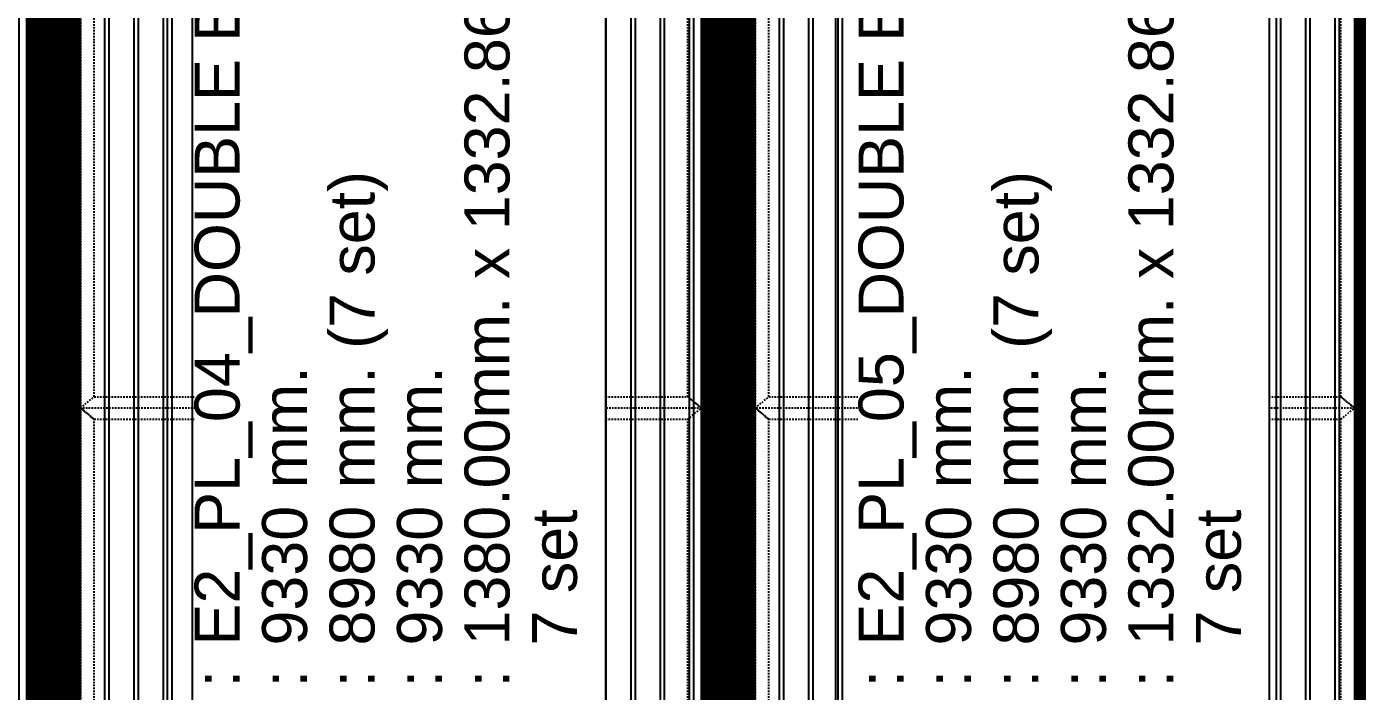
# Model space of a CAD drawing. Header units: millimetres. Extents: x 652937 to 1670132, y 1473552 to 2851037.
# Drawn here: x 758781 to 761740, y 1522311 to 1523790 of the extents above; entities that cross this region are included whole.
import ezdxf
from ezdxf.xclip import XClip

# ---------------------------------------------------------------- set-up
doc = ezdxf.new("R2010")
doc.units = ezdxf.units.MM
doc.header["$XCLIPFRAME"] = 0
for name, pattern in [('TA_GL_005.00000', [13.75, 5, -1.25, 1.25, -1.25, 5]), ('TA_HL_001.00000', [6.5, 3.55, -2.95]), ('XKITLINE00', [0]), ('XKITLINE02', [4, 2, -2])]:
    doc.linetypes.add(name, pattern=pattern)
doc.layers.add('000 - 0_HIDE_OBJ_FRAMING_DEF_SUB', color=1, linetype='Continuous', plot=False)
doc.layers.add('000 - ESTIMATE_ASPG_WIPEOUT_', color=250, linetype='Continuous', plot=False)
for name, color, linetype in [('000 - 0_SYM_DWG_GRIDLINE_MAIN_COLOR_251', 251, 'Continuous'), ('010 - ASPG_EXTR_MAIN_COLOR_2', 2, 'Continuous'), ('010 - ASPG_EXTR_WIPEOUT_', 250, 'Continuous'), ('010 - ASPG_FRAMING_MAIN_COLOR_1', 3, 'Continuous'), ('010 - ASPG_FRAMING_SUB_COLOR_2', 1, 'Continuous'), ('010 - ASPG_FRAMING_SUB_COLOR_3', 251, 'Continuous')]:
    doc.layers.add(name, color=color, linetype=linetype)
for name, color, linetype, true_color, plot in [('000 - ESTIMATE_ASPG_MAIN_COLOR_6', 6, 'Continuous', 0xff00ff, False), ('000 - ESTIMATE_ASPG_TEXT_COLOR_1', 1, 'Continuous', 0xff0000, False), ('000_AREA_ASPG_AREA_HATCH_', 7, 'Continuous', 0xff8700, False), ('000_AREA_ASPG_AREA_MAIN_COLOR_1', 7, 'Continuous', 0xff8700, False)]:
    doc.layers.add(name, color=color, linetype=linetype, true_color=true_color, plot=plot)
for name, color, linetype, lineweight in [('A-230-M_FLOOR', 2, 'Continuous', 25), ('A-GENM', 37, 'Continuous', 9), ('Bolt', 7, 'Continuous', 0), ('Part', 2, 'Continuous', 0)]:
    doc.layers.add(name, color=color, linetype=linetype, lineweight=lineweight)
doc.styles.add('_Arial', font='arial.ttf')
doc.styles.add('TA', font='', dxfattribs={"height": 4.5})
doc.styles.get('TA').set_extended_font_data('Cordia New')

# ---------------------------------------------------------------- blocks, each defined once
blk = doc.blocks.new('GM_Louver Grill Vertical Z1 - Z Profile-20321545-ENT 3 ELE-2 Sheet')
at = {"layer": '000 - 0_HIDE_OBJ_FRAMING_DEF_SUB'}
blk.add_line((-201431, 105550), (-201431, 114870), dxfattribs=at)
blk = doc.blocks.new('E2')
at = {"layer": '000 - 0_HIDE_OBJ_FRAMING_DEF_SUB'}
for p, q in [((1648487.5, 114870), (1648487.5, 105550)), ((1648587.5, 114870), (1648587.5, 105550)), ((1649987.5, 105550), (1649987.5, 114870)), ((1650087.5, 105550), (1650087.5, 114870))]:
    blk.add_line(p, q, dxfattribs=at)
for points in [[(1647037.5, 114870), (1648537.5, 114870), (1648537.5, 105550), (1647037.5, 105550)], [(1650037.5, 114870), (1648537.5, 114870), (1648537.5, 105550), (1650037.5, 105550)], [(1650037.5, 114870), (1651537.5, 114870), (1651537.5, 105550), (1650037.5, 105550)]]:
    blk.add_lwpolyline(points, close=True, dxfattribs=at)
at = {"layer": 'A-GENM'}
for p in [(1850093.5, 0), (1850168.5, 0), (1850243.5, 0), (1850318.5, 0), (1850393.5, 0), (1850468.5, 0), (1850543.5, 0), (1850618.5, 0), (1850693.5, 0), (1850768.5, 0), (1850843.5, 0), (1850918.5, 0), (1850993.5, 0), (1851068.5, 0), (1851143.5, 0), (1851218.5, 0), (1851293.5, 0), (1851368.5, 0), (1851593.5, 0), (1851668.5, 0), (1851743.5, 0), (1851818.5, 0), (1851893.5, 0), (1851968.5, 0), (1852043.5, 0), (1852118.5, 0), (1852193.5, 0), (1852268.5, 0), (1852343.5, 0), (1852418.5, 0), (1852493.5, 0), (1852568.5, 0), (1852643.5, 0), (1852718.5, 0), (1852793.5, 0)]:
    blk.add_blockref('GM_Louver Grill Vertical Z1 - Z Profile-20321545-ENT 3 ELE-2 Sheet', p, dxfattribs=at)
blk = doc.blocks.new('*A3459102')
at = {"layer": 'Part', "linetype": 'XKITLINE00', "lineweight": 0}
for p, q in [((616.947211, 135.830227), (616.947209, 135.830227)), ((616.947209, 135.830227), (619.147209, 135.830227)), ((616.947209, 135.730227), (616.947209, 135.830227)), ((619.147211, 135.830227), (619.147209, 135.830227)), ((619.147209, 135.730227), (619.147209, 135.830227)), ((616.947211, 135.730227), (616.947209, 135.730227)), ((616.947209, 135.730227), (619.147209, 135.730227)), ((619.147211, 135.730227), (619.147209, 135.730227))]:
    blk.add_line(p, q, dxfattribs=at)
at = {"layer": 'Part', "linetype": 'XKITLINE02', "lineweight": 0}
for p, q in [((616.947211, 135.830227), (616.947211, 135.730227)), ((619.147209, 135.830227), (619.147211, 135.830227)), ((619.147211, 135.830227), (619.147211, 135.730227)), ((619.147209, 135.730227), (619.147211, 135.730227))]:
    blk.add_line(p, q, dxfattribs=at)
blk = doc.blocks.new('*A3460103')
at = {"layer": 'Part', "linetype": 'XKITLINE02', "lineweight": 0}
for p, q in [((618.12721, 136.430227), (618.077209, 136.430227)), ((618.077209, 136.430227), (618.077209, 135.930227)), ((618.127209, 135.930227), (618.127209, 136.430227)), ((618.077209, 135.830227), (618.67721, 135.830227)), ((618.67721, 135.830227), (618.67721, 135.880227))]:
    blk.add_line(p, q, dxfattribs=at)
at = {"layer": 'Part', "linetype": 'XKITLINE00', "lineweight": 0}
for p, q in [((618.077209, 135.930227), (618.077209, 135.830227)), ((618.127209, 135.930227), (618.127209, 135.880227)), ((618.677209, 135.880227), (618.127209, 135.880227)), ((618.677209, 135.830227), (618.677209, 135.880227))]:
    blk.add_line(p, q, dxfattribs=at)
blk = doc.blocks.new('*A3462105')
at = {"layer": 'Bolt', "linetype": 'XKITLINE02', "lineweight": 0}
for p, q in [((618.20641, 136.130227), (617.77721, 136.130227)), ((618.07721, 136.200227), (618.01721, 136.200227)), ((618.12721, 136.300227), (618.07721, 136.300227)), ((618.07721, 136.060227), (618.01721, 136.060227)), ((618.12721, 135.960227), (618.07721, 135.960227))]:
    blk.add_line(p, q, dxfattribs=at)
blk = doc.blocks.new('*A3463106')
at = {"layer": 'Bolt'}
for points in [[(617.217, 135.83), (617.217, 135.73), (617.077, 135.73), (617.077, 135.83)], [(619.017, 135.83), (619.017, 135.73), (618.877, 135.73), (618.877, 135.83)]]:
    blk.add_hatch(color=256, dxfattribs=at).paths.add_polyline_path(points, flags=17)
at = {"layer": 'Bolt', "linetype": 'XKITLINE00', "lineweight": 0}
for p, q in [((617.077, 135.83), (617.077, 135.73)), ((617.147, 135.83), (617.147, 135.73)), ((617.217, 135.83), (617.217, 135.73)), ((618.877, 135.83), (618.877, 135.73)), ((618.947, 135.83), (618.947, 135.73)), ((619.017, 135.83), (619.017, 135.73))]:
    blk.add_line(p, q, dxfattribs=at)
blk = doc.blocks.new('*A3461104')
at = {"layer": 'Part', "linetype": 'XKITLINE00', "lineweight": 0}
for p, q in [((616.747209, 135.530227), (616.947209, 135.730227)), ((616.947209, 135.730227), (616.947211, 135.730227)), ((619.177211, 135.730227), (616.947209, 135.730227)), ((619.347209, 135.530227), (619.177209, 135.730227))]:
    blk.add_line(p, q, dxfattribs=at)
at = {"layer": 'Part', "linetype": 'XKITLINE02', "lineweight": 0}
for p, q in [((616.747209, 135.530227), (619.347211, 135.530227)), ((616.747211, 135.530227), (616.947211, 135.730227)), ((619.347211, 135.530227), (619.177211, 135.730227))]:
    blk.add_line(p, q, dxfattribs=at)
blk = doc.blocks.new('*A28643937')
at = {"layer": 'Part', "linetype": 'XKITLINE00', "lineweight": 0}
for p, q in [((171.517341, 52.222868), (152.367383, 52.222868)), ((173.392382, 52.072868), (173.392382, 51.897868)), ((173.392382, 51.897868), (152.367383, 51.897868)), ((173.392382, 51.897868), (173.392404, 51.897868))]:
    blk.add_line(p, q, dxfattribs=at)
at = {"layer": 'Part', "linetype": 'XKITLINE02', "lineweight": 0}
for p, q in [((173.392404, 52.222868), (171.517341, 52.222868)), ((173.392383, 52.222868), (173.392382, 52.222868)), ((173.392382, 52.222868), (173.392382, 52.072868)), ((173.392383, 51.927868), (173.392383, 52.222868)), ((173.392404, 52.222868), (173.392403, 52.222868)), ((173.392403, 52.222868), (173.392403, 51.927868)), ((173.392404, 51.897868), (173.392404, 52.222868)), ((173.392403, 51.927868), (152.367385, 51.927868)), ((173.392403, 51.927868), (173.392383, 51.927868)), ((173.392404, 51.897868), (173.392382, 51.897868))]:
    blk.add_line(p, q, dxfattribs=at)
blk = doc.blocks.new('*A28763949')
at = {"layer": 'Part', "linetype": 'XKITLINE02', "lineweight": 0}
for p, q in [((172.267427, 51.897868), (171.767426, 51.897868)), ((171.767426, 51.897868), (171.767426, 51.867868)), ((172.267426, 51.897868), (172.267427, 51.897868)), ((172.267426, 51.897868), (172.267426, 51.867868))]:
    blk.add_line(p, q, dxfattribs=at)
at = {"layer": 'Part', "linetype": 'XKITLINE00', "lineweight": 0}
for p, q in [((171.767426, 51.867868), (171.767427, 51.867868)), ((171.767427, 51.867868), (171.767427, 51.897868)), ((171.767427, 51.867868), (172.267427, 51.867868)), ((172.267426, 51.867868), (172.267427, 51.867868)), ((172.267427, 51.867868), (172.267427, 51.897868))]:
    blk.add_line(p, q, dxfattribs=at)
blk = doc.blocks.new('*A28773950')
at = {"layer": 'Part', "linetype": 'XKITLINE00', "lineweight": 0}
for p, q in [((172.002427, 51.867868), (172.002426, 51.867868)), ((172.002426, 51.367868), (172.002427, 51.867868)), ((172.002427, 51.867868), (172.032427, 51.867868)), ((172.032426, 51.367868), (172.032427, 51.867868)), ((172.002427, 51.717868), (172.032427, 51.717868)), ((172.002426, 51.367868), (172.032426, 51.367868))]:
    blk.add_line(p, q, dxfattribs=at)
at = {"layer": 'Part', "linetype": 'XKITLINE02', "lineweight": 0}
for p, q in [((172.002426, 51.867868), (172.002426, 51.367868)), ((172.002427, 51.867868), (172.002426, 51.867868)), ((172.032426, 51.367868), (172.032426, 51.867868))]:
    blk.add_line(p, q, dxfattribs=at)
blk = doc.blocks.new('*A28783951')
at = {"layer": 'Bolt'}
for points in [[(171.832, 51.898), (171.832, 51.928), (171.902, 51.928), (171.902, 51.898)], [(172.132, 51.898), (172.132, 51.928), (172.202, 51.928), (172.202, 51.898)], [(171.832, 51.868), (171.832, 51.898), (171.902, 51.898), (171.902, 51.868)], [(172.132, 51.868), (172.132, 51.898), (172.202, 51.898), (172.202, 51.868)]]:
    blk.add_hatch(color=256, dxfattribs=at).paths.add_polyline_path(points, flags=17)
at = {"layer": 'Bolt', "linetype": 'XKITLINE00', "lineweight": 0}
for p, q in [((171.832, 51.898), (171.832, 51.928)), ((171.867, 51.828), (171.867, 52.043)), ((171.902, 51.898), (171.902, 51.928)), ((172.132, 51.898), (172.132, 51.928)), ((172.167, 51.828), (172.167, 52.043)), ((172.202, 51.898), (172.202, 51.928)), ((171.832, 51.868), (171.832, 51.898)), ((171.902, 51.868), (171.902, 51.898)), ((172.132, 51.868), (172.132, 51.898)), ((172.202, 51.868), (172.202, 51.898))]:
    blk.add_line(p, q, dxfattribs=at)
blk = doc.blocks.new('PP18_ENT3_SE_ELE2-1')
at = {"layer": 'A-230-M_FLOOR', "color": 4, "lineweight": 9}
for points in [[(-15705, 114420), (-15705, 103500)], [(-15305, 103500), (-15305, 114420)]]:
    blk.add_lwpolyline(points, dxfattribs=at)
at = {"layer": 'Part', "linetype": 'XKITLINE02', "lineweight": 0}
for p, q in [((-16008, 113780), (-16008, 110735)), ((-16008, 113780), (-16008, 110735)), ((-16002, 113780), (-16002, 110735)), ((-16002, 113780), (-16002, 110735)), ((-16055, 110745), (-16055, 110745)), ((-16055, 110745), (-16055, 110745))]:
    blk.add_line(p, q, dxfattribs=at)
at = {"layer": 'Part', "color": 1, "lineweight": 0, "ltscale": 20}
for p, q in [((-13155, 111720), (-15305, 111720)), ((-13155, 111120), (-15305, 111120))]:
    blk.add_line(p, q, dxfattribs=at)
at = {"layer": 'Part', "linetype": 'XKITLINE00', "lineweight": 0}
for p, q in [((-15705, 110695), (-19710, 110695)), ((-13155, 110695), (-15305, 110695))]:
    blk.add_line(p, q, dxfattribs=at)
blk.add_lwpolyline([(-16055, 110735), (-16055, 113780), (-15955, 113780), (-15955, 110735)], close=True, dxfattribs=at)
blk.add_blockref('E2', (-1664704.6, 0))
at = {"lineweight": 0}
for name, p, xscale, yscale, zscale in [('*A28643937', (-50408.5, 101105.4), 200, 200, 200), ('*A28783951', (-50408.5, 101105.4), 200, 200, 200), ('*A28763949', (-50408.5, 101105.4), 200, 200, 200), ('*A28773950', (-50408.5, 101105.4), 200, 200, 200), ('*A3460103', (45799.7, 97142), -100, 100, 100), ('*A3462105', (45799.7, 97142), -100, 100, 100), ('*A3461104', (45801.2, 97142), -100, 100, 100), ('*A3459102', (45799.7, 97142), -100, 100, 100), ('*A3463106', (45799.7, 97142), -100, 100, 100)]:
    blk.add_blockref(name, p, dxfattribs=dict(at, xscale=xscale, yscale=yscale, zscale=zscale))
blk = doc.blocks.new('*A25043577')
at = {"layer": 'Part', "linetype": 'XKITLINE02', "lineweight": 0}
for p, q in [((175.517339, 47.972868), (173.517337, 47.972868)), ((173.517337, 47.972868), (173.517337, 31.472868)), ((173.517339, 47.972868), (173.517339, 44.972868)), ((175.517337, 31.472868), (175.517337, 47.972868)), ((175.517339, 47.972868), (175.517339, 44.972868)), ((175.517339, 38.122868), (175.517339, 36.122868)), ((175.517337, 31.472868), (173.517337, 31.472868))]:
    blk.add_line(p, q, dxfattribs=at)
at = {"layer": 'Part', "linetype": 'XKITLINE00', "lineweight": 0}
for p, q in [((173.517339, 44.972868), (173.517339, 31.472868)), ((175.517339, 44.972868), (175.517339, 38.122868)), ((175.517339, 36.122868), (175.517339, 31.472868)), ((175.512361, 31.472868), (175.517339, 31.472868)), ((175.517339, 31.472868), (175.517337, 31.472868))]:
    blk.add_line(p, q, dxfattribs=at)
blk = doc.blocks.new('*A28003873')
at = {"layer": 'Part', "linetype": 'XKITLINE00', "lineweight": 0}
blk.add_line((186.267361, 47.972868), (152.242361, 47.972868), dxfattribs=at)
blk = doc.blocks.new('*A28243897')
at = {"layer": 'Part', "linetype": 'XKITLINE02', "lineweight": 0}
for p, q in [((175.64231, 52.222868), (175.64231, 52.072868)), ((178.417341, 52.222868), (175.64231, 52.222868)), ((175.642312, 52.222868), (175.642312, 51.927868)), ((175.642333, 52.222868), (175.642333, 51.927868)), ((175.642335, 52.222868), (175.642335, 51.897868)), ((185.692993, 52.222868), (185.692969, 52.222868)), ((185.69297, 51.927868), (185.69297, 52.222868)), ((185.692993, 52.222868), (185.692992, 52.222868)), ((185.692992, 52.222868), (185.692992, 51.927868)), ((185.692993, 51.897868), (185.692993, 52.222868)), ((185.692992, 51.927868), (175.642312, 51.927868)), ((185.692992, 51.927868), (185.69297, 51.927868)), ((185.692993, 51.897868), (185.692969, 51.897868))]:
    blk.add_line(p, q, dxfattribs=at)
at = {"layer": 'Part', "linetype": 'XKITLINE00', "lineweight": 0}
for p, q in [((185.692969, 52.222868), (178.417341, 52.222868)), ((185.69297, 52.222868), (185.692969, 52.222868)), ((185.692969, 52.222868), (185.692969, 51.897868)), ((175.64231, 52.072868), (175.64231, 51.897868)), ((185.692969, 51.897868), (175.64231, 51.897868)), ((185.692969, 51.897868), (185.692993, 51.897868))]:
    blk.add_line(p, q, dxfattribs=at)
blk = doc.blocks.new('*A28573930')
at = {"layer": 'Part', "linetype": 'XKITLINE02', "lineweight": 0}
for p, q in [((175.517361, 64.472868), (173.517359, 64.472868)), ((173.517359, 64.472868), (173.517359, 47.972868)), ((173.517361, 64.472868), (173.517361, 63.572868)), ((175.517359, 47.972868), (175.517359, 64.472868)), ((175.517361, 64.472868), (175.517361, 63.572868)), ((173.517361, 52.372868), (173.517361, 52.072868)), ((175.517361, 52.372868), (175.517361, 52.072868)), ((175.517361, 47.972868), (173.517359, 47.972868))]:
    blk.add_line(p, q, dxfattribs=at)
at = {"layer": 'Part', "linetype": 'XKITLINE00', "lineweight": 0}
for p, q in [((173.517361, 63.572868), (173.517361, 52.372868)), ((175.517361, 63.572868), (175.517361, 52.372868)), ((173.517361, 52.072868), (173.517361, 47.972868)), ((175.517361, 52.072868), (175.517361, 47.972868))]:
    blk.add_line(p, q, dxfattribs=at)
blk = doc.blocks.new('*A28583931')
at = {"layer": 'Part', "linetype": 'XKITLINE00', "lineweight": 0}
for p, q in [((172.267426, 63.372868), (171.767426, 63.372868)), ((171.767426, 63.372868), (171.767426, 59.722868)), ((172.267426, 63.372868), (172.267426, 59.722868)), ((171.767426, 59.367868), (171.767426, 52.372868)), ((172.267426, 59.367868), (172.267426, 52.372868)), ((171.767426, 48.172868), (171.767426, 51.867868)), ((172.267426, 48.172868), (172.267426, 51.867868)), ((172.267426, 48.172868), (171.767426, 48.172868))]:
    blk.add_line(p, q, dxfattribs=at)
at = {"layer": 'Part', "linetype": 'XKITLINE02', "lineweight": 0}
for p, q in [((171.767426, 63.372868), (171.767426, 63.372868)), ((172.002426, 63.372868), (172.002426, 48.172868)), ((172.032426, 63.372868), (172.032426, 48.172868)), ((171.767426, 59.722868), (171.767426, 59.367868)), ((172.267426, 59.722868), (172.267426, 59.367868)), ((172.267426, 59.722868), (172.267426, 59.367868)), ((172.032426, 48.172868), (172.032426, 59.367868)), ((171.767426, 52.372868), (171.767426, 48.172868)), ((172.267426, 52.372868), (172.267426, 51.867868)), ((171.767426, 48.172868), (171.767426, 48.172868))]:
    blk.add_line(p, q, dxfattribs=at)
blk = doc.blocks.new('*A28593932')
at = {"layer": 'Part', "linetype": 'XKITLINE02', "lineweight": 0}
for p, q in [((176.767351, 63.372868), (176.76735, 63.372868)), ((177.002351, 63.372868), (177.00235, 48.172868)), ((177.032351, 63.372868), (177.032351, 48.172868)), ((177.03235, 48.172868), (177.03235, 63.122868)), ((176.767351, 59.722868), (176.767351, 59.367868)), ((177.267351, 59.722868), (177.267351, 59.367868)), ((176.767351, 59.397868), (176.767351, 51.867868)), ((177.26735, 59.427868), (177.267351, 51.867868)), ((176.767351, 52.372868), (176.76735, 48.172868)), ((177.267351, 52.372868), (177.267351, 51.867868)), ((176.767351, 48.172868), (176.76735, 48.172868))]:
    blk.add_line(p, q, dxfattribs=at)
at = {"layer": 'Part', "linetype": 'XKITLINE00', "lineweight": 0}
for p, q in [((177.267351, 63.372868), (176.767351, 63.372868)), ((176.767351, 63.372868), (176.767351, 59.722868)), ((177.267351, 63.372868), (177.267351, 59.722868)), ((176.767351, 59.367868), (176.767351, 52.372868)), ((177.267351, 59.367868), (177.267351, 52.372868)), ((176.767351, 48.172868), (176.767351, 51.867868)), ((177.267351, 51.867868), (177.267351, 48.172868)), ((177.267351, 48.172868), (176.767351, 48.172868))]:
    blk.add_line(p, q, dxfattribs=at)
blk = doc.blocks.new('*A28733946')
at = {"layer": 'Part', "linetype": 'XKITLINE00', "lineweight": 0}
for p, q in [((171.517341, 52.222868), (171.517341, 52.072868)), ((171.517341, 52.222868), (178.417341, 52.222868)), ((178.417341, 52.222868), (178.417341, 52.072868)), ((178.417341, 52.072868), (171.517341, 52.072868))]:
    blk.add_line(p, q, dxfattribs=at)
at = {"layer": 'Part', "linetype": 'XKITLINE02', "lineweight": 0}
for p, q in [((171.517341, 52.072868), (171.517341, 52.212868)), ((171.517341, 52.212868), (178.417341, 52.212868)), ((178.417341, 52.082868), (171.517341, 52.082868)), ((178.417341, 52.072868), (178.417341, 52.212868))]:
    blk.add_line(p, q, dxfattribs=at)
blk = doc.blocks.new('*A28743947')
at = {"layer": 'Part', "linetype": 'XKITLINE00', "lineweight": 0}
for p, q in [((171.517341, 52.372868), (171.517341, 52.222868)), ((171.517341, 52.372868), (178.417341, 52.372868)), ((178.417341, 52.372868), (178.417341, 52.222868)), ((178.417341, 52.222868), (171.517341, 52.222868))]:
    blk.add_line(p, q, dxfattribs=at)
at = {"layer": 'Part', "linetype": 'XKITLINE02', "lineweight": 0}
for p, q in [((171.517341, 52.222868), (171.517341, 52.362868)), ((171.517341, 52.362868), (178.417341, 52.362868)), ((178.417341, 52.232868), (171.517341, 52.232868)), ((178.417341, 52.222868), (178.417341, 52.362868))]:
    blk.add_line(p, q, dxfattribs=at)
blk = doc.blocks.new('*A28793952')
at = {"layer": 'Part', "linetype": 'XKITLINE02', "lineweight": 0}
for p, q in [((177.267352, 51.897868), (176.767351, 51.897868)), ((176.767351, 51.897868), (176.767351, 51.867868)), ((177.267351, 51.897868), (177.267352, 51.897868)), ((177.267351, 51.897868), (177.267351, 51.867868))]:
    blk.add_line(p, q, dxfattribs=at)
at = {"layer": 'Part', "linetype": 'XKITLINE00', "lineweight": 0}
for p, q in [((176.767351, 51.867868), (176.767352, 51.867868)), ((176.767352, 51.867868), (176.767352, 51.897868)), ((176.767352, 51.867868), (177.267352, 51.867868)), ((177.267351, 51.867868), (177.267352, 51.867868)), ((177.267352, 51.867868), (177.267352, 51.897868))]:
    blk.add_line(p, q, dxfattribs=at)
blk = doc.blocks.new('*A28803953')
at = {"layer": 'Part', "linetype": 'XKITLINE00', "lineweight": 0}
for p, q in [((177.002352, 51.867868), (177.002351, 51.867868)), ((177.002351, 51.367868), (177.002352, 51.867868)), ((177.002352, 51.867868), (177.032352, 51.867868)), ((177.032351, 51.367868), (177.032352, 51.867868)), ((177.002352, 51.717868), (177.032352, 51.717868)), ((177.002351, 51.367868), (177.032351, 51.367868))]:
    blk.add_line(p, q, dxfattribs=at)
at = {"layer": 'Part', "linetype": 'XKITLINE02', "lineweight": 0}
for p, q in [((177.002351, 51.867868), (177.002351, 51.367868)), ((177.002352, 51.867868), (177.002351, 51.867868)), ((177.032351, 51.367868), (177.032351, 51.867868))]:
    blk.add_line(p, q, dxfattribs=at)
blk = doc.blocks.new('*A28813954')
at = {"layer": 'Bolt'}
for points in [[(176.832, 51.898), (176.832, 51.928), (176.902, 51.928), (176.902, 51.898)], [(177.132, 51.898), (177.132, 51.928), (177.202, 51.928), (177.202, 51.898)], [(176.832, 51.868), (176.832, 51.898), (176.902, 51.898), (176.902, 51.868)], [(177.132, 51.868), (177.132, 51.898), (177.202, 51.898), (177.202, 51.868)]]:
    blk.add_hatch(color=256, dxfattribs=at).paths.add_polyline_path(points, flags=17)
at = {"layer": 'Bolt', "linetype": 'XKITLINE00', "lineweight": 0}
for p, q in [((176.832, 51.898), (176.832, 51.928)), ((176.867, 51.828), (176.867, 52.043)), ((176.902, 51.898), (176.902, 51.928)), ((177.132, 51.898), (177.132, 51.928)), ((177.167, 51.828), (177.167, 52.043)), ((177.202, 51.898), (177.202, 51.928)), ((176.832, 51.868), (176.832, 51.898)), ((176.902, 51.868), (176.902, 51.898)), ((177.132, 51.868), (177.132, 51.898)), ((177.202, 51.868), (177.202, 51.898))]:
    blk.add_line(p, q, dxfattribs=at)
blk = doc.blocks.new('*A29554028')
at = {"layer": 'Bolt'}
for points in [[(176.652, 48.123), (176.652, 48.073), (176.582, 48.073), (176.582, 48.123)], [(177.452, 48.123), (177.452, 48.073), (177.382, 48.073), (177.382, 48.123)]]:
    blk.add_hatch(color=256, dxfattribs=at).paths.add_polyline_path(points, flags=17)
at = {"layer": 'Bolt', "linetype": 'XKITLINE00', "lineweight": 0}
for p, q in [((176.582, 48.073), (176.582, 48.123)), ((176.617, 48.073), (176.617, 48.123)), ((176.652, 48.073), (176.652, 48.123)), ((177.382, 48.073), (177.382, 48.123)), ((177.417, 48.073), (177.417, 48.123)), ((177.452, 48.073), (177.452, 48.123))]:
    blk.add_line(p, q, dxfattribs=at)
blk = doc.blocks.new('*A29564029')
at = {"layer": 'Bolt', "linetype": 'XKITLINE02', "lineweight": 0}
for p, q in [((177.071951, 48.297868), (176.857351, 48.297868)), ((177.002351, 48.332868), (176.977351, 48.332868)), ((177.002351, 48.262868), (176.977351, 48.262868)), ((177.032351, 48.332868), (177.002351, 48.332868)), ((177.032351, 48.262868), (177.002351, 48.262868))]:
    blk.add_line(p, q, dxfattribs=at)
blk = doc.blocks.new('*A29574030')
at = {"layer": 'Part', "linetype": 'XKITLINE02', "lineweight": 0}
for p, q in [((176.36735, 47.972868), (176.46735, 48.072868)), ((177.667351, 47.972868), (176.36735, 47.972868)), ((176.467351, 48.072868), (176.46735, 48.072868)), ((177.56735, 48.072868), (177.66735, 47.972868)), ((177.66735, 47.972868), (177.667351, 47.972868))]:
    blk.add_line(p, q, dxfattribs=at)
at = {"layer": 'Part', "linetype": 'XKITLINE00', "lineweight": 0}
for p, q in [((176.467351, 48.072868), (176.367351, 47.972868)), ((177.567351, 48.072868), (176.467351, 48.072868)), ((177.567351, 48.072868), (177.667351, 47.972868))]:
    blk.add_line(p, q, dxfattribs=at)
blk = doc.blocks.new('*A29584031')
at = {"layer": 'Part', "linetype": 'XKITLINE02', "lineweight": 0}
for p, q in [((177.002351, 48.422868), (176.977351, 48.422868)), ((176.977351, 48.422868), (176.977351, 48.172868)), ((177.002351, 48.172868), (177.002351, 48.422868)), ((176.702351, 48.122868), (176.702351, 48.147868)), ((176.702351, 48.122868), (177.002351, 48.122868))]:
    blk.add_line(p, q, dxfattribs=at)
at = {"layer": 'Part', "linetype": 'XKITLINE00', "lineweight": 0}
for p, q in [((176.977351, 48.147868), (176.702351, 48.147868)), ((176.702351, 48.147868), (176.702351, 48.122868)), ((176.977351, 48.172868), (176.977351, 48.147868)), ((177.002351, 48.172868), (177.002351, 48.122868))]:
    blk.add_line(p, q, dxfattribs=at)
blk = doc.blocks.new('*A29594032')
at = {"layer": 'Part', "linetype": 'XKITLINE00', "lineweight": 0}
for p, q in [((177.567351, 48.122868), (176.46735, 48.122868)), ((176.467351, 48.072868), (176.467351, 48.122868)), ((177.567351, 48.122868), (177.567351, 48.072868)), ((177.567351, 48.072868), (176.46735, 48.072868))]:
    blk.add_line(p, q, dxfattribs=at)
at = {"layer": 'Part', "linetype": 'XKITLINE02', "lineweight": 0}
for p, q in [((176.46735, 48.122868), (176.46735, 48.072868)), ((177.56735, 48.072868), (177.56735, 48.122868))]:
    blk.add_line(p, q, dxfattribs=at)
blk = doc.blocks.new('*A29604033')
at = {"layer": 'Bolt'}
for points in [[(171.652, 48.123), (171.652, 48.073), (171.582, 48.073), (171.582, 48.123)], [(172.452, 48.123), (172.452, 48.073), (172.382, 48.073), (172.382, 48.123)]]:
    blk.add_hatch(color=256, dxfattribs=at).paths.add_polyline_path(points, flags=17)
at = {"layer": 'Bolt', "linetype": 'XKITLINE00', "lineweight": 0}
for p, q in [((171.582, 48.073), (171.582, 48.123)), ((171.617, 48.073), (171.617, 48.123)), ((171.652, 48.073), (171.652, 48.123)), ((172.382, 48.073), (172.382, 48.123)), ((172.417, 48.073), (172.417, 48.123)), ((172.452, 48.073), (172.452, 48.123))]:
    blk.add_line(p, q, dxfattribs=at)
blk = doc.blocks.new('*A29614034')
at = {"layer": 'Part', "linetype": 'XKITLINE02', "lineweight": 0}
for p, q in [((172.002426, 48.422868), (171.977426, 48.422868)), ((171.977426, 48.422868), (171.977426, 48.172868)), ((172.002426, 48.172868), (172.002426, 48.422868)), ((171.702426, 48.122868), (171.702426, 48.147868)), ((171.702426, 48.122868), (172.002426, 48.122868))]:
    blk.add_line(p, q, dxfattribs=at)
at = {"layer": 'Part', "linetype": 'XKITLINE00', "lineweight": 0}
for p, q in [((171.977426, 48.147868), (171.702426, 48.147868)), ((171.702426, 48.147868), (171.702426, 48.122868)), ((171.977426, 48.172868), (171.977426, 48.147868)), ((172.002426, 48.172868), (172.002426, 48.122868))]:
    blk.add_line(p, q, dxfattribs=at)
blk = doc.blocks.new('*A29624035')
at = {"layer": 'Part', "linetype": 'XKITLINE00', "lineweight": 0}
for p, q in [((172.567426, 48.122868), (171.467426, 48.122868)), ((171.467426, 48.072868), (171.467426, 48.122868)), ((172.567426, 48.122868), (172.567426, 48.072868)), ((172.567426, 48.072868), (171.467426, 48.072868))]:
    blk.add_line(p, q, dxfattribs=at)
at = {"layer": 'Part', "linetype": 'XKITLINE02', "lineweight": 0}
for p, q in [((171.467426, 48.122868), (171.467426, 48.072868)), ((172.567426, 48.072868), (172.567426, 48.122868))]:
    blk.add_line(p, q, dxfattribs=at)
blk = doc.blocks.new('*A29634036')
at = {"layer": 'Bolt', "linetype": 'XKITLINE02', "lineweight": 0}
for p, q in [((172.072026, 48.297868), (171.857426, 48.297868)), ((172.002426, 48.332868), (171.977426, 48.332868)), ((172.002426, 48.262868), (171.977426, 48.262868)), ((172.032426, 48.332868), (172.002426, 48.332868)), ((172.032426, 48.262868), (172.002426, 48.262868))]:
    blk.add_line(p, q, dxfattribs=at)
blk = doc.blocks.new('*A29644037')
at = {"layer": 'Part', "linetype": 'XKITLINE02', "lineweight": 0}
for p, q in [((171.367425, 47.972868), (171.467426, 48.072868)), ((172.667426, 47.972868), (171.367425, 47.972868)), ((171.467426, 48.072868), (171.467426, 48.072868)), ((172.567426, 48.072868), (172.667425, 47.972868)), ((172.667425, 47.972868), (172.667426, 47.972868))]:
    blk.add_line(p, q, dxfattribs=at)
at = {"layer": 'Part', "linetype": 'XKITLINE00', "lineweight": 0}
for p, q in [((171.467426, 48.072868), (171.367426, 47.972868)), ((172.567426, 48.072868), (171.467426, 48.072868)), ((172.567426, 48.072868), (172.667426, 47.972868))]:
    blk.add_line(p, q, dxfattribs=at)
blk = doc.blocks.new('*A30174090')
at = {"layer": 'Part', "linetype": 'XKITLINE02', "lineweight": 0}
for p, q in [((184.068439, 63.372868), (184.068438, 63.372868)), ((184.303438, 63.372868), (184.303438, 48.172868)), ((184.333438, 63.372868), (184.333438, 48.172868)), ((184.068439, 59.722868), (184.068439, 59.367868)), ((184.568438, 59.722868), (184.568439, 59.367868)), ((184.568439, 59.722868), (184.568439, 59.367868)), ((184.333438, 48.172868), (184.333438, 59.367868)), ((184.068439, 52.222868), (184.068438, 48.172868)), ((184.568439, 52.222868), (184.568439, 51.867868)), ((184.068439, 48.172868), (184.068438, 48.172868))]:
    blk.add_line(p, q, dxfattribs=at)
at = {"layer": 'Part', "linetype": 'XKITLINE00', "lineweight": 0}
for p, q in [((184.568439, 63.372868), (184.068439, 63.372868)), ((184.068439, 63.372868), (184.068439, 59.722868)), ((184.568439, 63.372868), (184.568439, 59.722868)), ((184.068439, 59.367868), (184.068439, 52.222868)), ((184.568439, 59.367868), (184.568439, 52.222868)), ((184.068439, 48.172868), (184.068439, 51.867868)), ((184.568439, 48.172868), (184.568439, 51.867868)), ((184.568439, 48.172868), (184.068439, 48.172868))]:
    blk.add_line(p, q, dxfattribs=at)
blk = doc.blocks.new('*A30394112')
at = {"layer": 'Part', "linetype": 'XKITLINE00', "lineweight": 0}
for p, q in [((184.068439, 51.867868), (184.068439, 51.897868)), ((184.068439, 51.867868), (184.068439, 51.867868)), ((184.068439, 51.867868), (184.568439, 51.867868)), ((184.568439, 51.867868), (184.568439, 51.897868)), ((184.568439, 51.867868), (184.568439, 51.867868))]:
    blk.add_line(p, q, dxfattribs=at)
at = {"layer": 'Part', "linetype": 'XKITLINE02', "lineweight": 0}
for p, q in [((184.568439, 51.897868), (184.068439, 51.897868)), ((184.068439, 51.897868), (184.068439, 51.867868)), ((184.568439, 51.897868), (184.568439, 51.897868)), ((184.568439, 51.897868), (184.568439, 51.867868))]:
    blk.add_line(p, q, dxfattribs=at)
blk = doc.blocks.new('*A30404113')
at = {"layer": 'Part', "linetype": 'XKITLINE00', "lineweight": 0}
for p, q in [((184.303439, 51.867868), (184.303439, 51.867868)), ((184.303439, 51.367868), (184.303439, 51.867868)), ((184.303439, 51.867868), (184.333439, 51.867868)), ((184.333439, 51.367868), (184.333439, 51.867868)), ((184.303439, 51.717868), (184.333439, 51.717868)), ((184.303439, 51.367868), (184.333439, 51.367868))]:
    blk.add_line(p, q, dxfattribs=at)
at = {"layer": 'Part', "linetype": 'XKITLINE02', "lineweight": 0}
for p, q in [((184.303439, 51.867868), (184.303439, 51.367868)), ((184.303439, 51.867868), (184.303439, 51.867868)), ((184.333439, 51.367868), (184.333439, 51.867868))]:
    blk.add_line(p, q, dxfattribs=at)
blk = doc.blocks.new('*A30414114')
at = {"layer": 'Bolt'}
for points in [[(184.133, 51.898), (184.133, 51.928), (184.203, 51.928), (184.203, 51.898)], [(184.433, 51.898), (184.433, 51.928), (184.503, 51.928), (184.503, 51.898)], [(184.133, 51.868), (184.133, 51.898), (184.203, 51.898), (184.203, 51.868)], [(184.433, 51.868), (184.433, 51.898), (184.503, 51.898), (184.503, 51.868)]]:
    blk.add_hatch(color=256, dxfattribs=at).paths.add_polyline_path(points, flags=17)
at = {"layer": 'Bolt', "linetype": 'XKITLINE00', "lineweight": 0}
for p, q in [((184.133, 51.898), (184.133, 51.928)), ((184.168, 51.828), (184.168, 52.043)), ((184.203, 51.898), (184.203, 51.928)), ((184.433, 51.898), (184.433, 51.928)), ((184.468, 51.828), (184.468, 52.043)), ((184.503, 51.898), (184.503, 51.928)), ((184.133, 51.868), (184.133, 51.898)), ((184.203, 51.868), (184.203, 51.898)), ((184.433, 51.868), (184.433, 51.898)), ((184.503, 51.868), (184.503, 51.898))]:
    blk.add_line(p, q, dxfattribs=at)
blk = doc.blocks.new('*A30554128')
at = {"layer": 'Bolt'}
for points in [[(183.953, 48.123), (183.953, 48.073), (183.883, 48.073), (183.883, 48.123)], [(184.753, 48.123), (184.753, 48.073), (184.683, 48.073), (184.683, 48.123)]]:
    blk.add_hatch(color=256, dxfattribs=at).paths.add_polyline_path(points, flags=17)
at = {"layer": 'Bolt', "linetype": 'XKITLINE00', "lineweight": 0}
for p, q in [((183.883, 48.073), (183.883, 48.123)), ((183.918, 48.073), (183.918, 48.123)), ((183.953, 48.073), (183.953, 48.123)), ((184.683, 48.073), (184.683, 48.123)), ((184.718, 48.073), (184.718, 48.123)), ((184.753, 48.073), (184.753, 48.123))]:
    blk.add_line(p, q, dxfattribs=at)
blk = doc.blocks.new('*A30564129')
at = {"layer": 'Part', "linetype": 'XKITLINE02', "lineweight": 0}
for p, q in [((184.303438, 48.422868), (184.278438, 48.422868)), ((184.278438, 48.422868), (184.278438, 48.172868)), ((184.303438, 48.172868), (184.303438, 48.422868)), ((184.003438, 48.122868), (184.003438, 48.147868)), ((184.003438, 48.122868), (184.303438, 48.122868))]:
    blk.add_line(p, q, dxfattribs=at)
at = {"layer": 'Part', "linetype": 'XKITLINE00', "lineweight": 0}
for p, q in [((184.278438, 48.147868), (184.003438, 48.147868)), ((184.003438, 48.147868), (184.003438, 48.122868)), ((184.278438, 48.172868), (184.278438, 48.147868)), ((184.303438, 48.172868), (184.303438, 48.122868))]:
    blk.add_line(p, q, dxfattribs=at)
blk = doc.blocks.new('*A30574130')
at = {"layer": 'Part', "linetype": 'XKITLINE00', "lineweight": 0}
for p, q in [((184.868439, 48.122868), (183.768438, 48.122868)), ((183.768439, 48.072868), (183.768439, 48.122868)), ((184.868439, 48.122868), (184.868439, 48.072868)), ((184.868439, 48.072868), (183.768438, 48.072868))]:
    blk.add_line(p, q, dxfattribs=at)
at = {"layer": 'Part', "linetype": 'XKITLINE02', "lineweight": 0}
for p, q in [((183.768438, 48.122868), (183.768438, 48.072868)), ((184.868438, 48.072868), (184.868438, 48.122868))]:
    blk.add_line(p, q, dxfattribs=at)
blk = doc.blocks.new('*A30584131')
at = {"layer": 'Bolt', "linetype": 'XKITLINE02', "lineweight": 0}
for p, q in [((184.373038, 48.297868), (184.158438, 48.297868)), ((184.303438, 48.332868), (184.278438, 48.332868)), ((184.303438, 48.262868), (184.278438, 48.262868)), ((184.333438, 48.332868), (184.303438, 48.332868)), ((184.333438, 48.262868), (184.303438, 48.262868))]:
    blk.add_line(p, q, dxfattribs=at)
blk = doc.blocks.new('*A30594132')
at = {"layer": 'Part', "linetype": 'XKITLINE02', "lineweight": 0}
for p, q in [((183.668438, 47.972868), (183.768438, 48.072868)), ((184.968439, 47.972868), (183.668438, 47.972868)), ((183.768439, 48.072868), (183.768438, 48.072868)), ((184.868438, 48.072868), (184.968438, 47.972868)), ((184.968438, 47.972868), (184.968439, 47.972868))]:
    blk.add_line(p, q, dxfattribs=at)
at = {"layer": 'Part', "linetype": 'XKITLINE00', "lineweight": 0}
for p, q in [((183.768439, 48.072868), (183.668439, 47.972868)), ((184.868439, 48.072868), (183.768439, 48.072868)), ((184.868439, 48.072868), (184.968439, 47.972868))]:
    blk.add_line(p, q, dxfattribs=at)
blk = doc.blocks.new('PP18_ENT3_SE_ELE2-2')
at = {"lineweight": 0, "xscale": 200, "yscale": 200, "zscale": 200}
for name in ['*A28573930', '*A28583931', '*A28593932', '*A30174090', '*A28743947', '*A28643937', '*A28733946', '*A28243897', '*A28783951', '*A28813954', '*A30414114', '*A28763949', '*A28773950', '*A28793952', '*A28803953', '*A30394112', '*A30404113', '*A29614034', '*A29634036', '*A29584031', '*A29564029', '*A30564129', '*A30584131', '*A29644037', '*A29624035', '*A29604033', '*A29574030', '*A29594032', '*A29554028', '*A30594132', '*A30574130', '*A30554128', '*A28003873', '*A25043577']:
    blk.add_blockref(name, (-50408.4678, 101105.4264), dxfattribs=at)
blk = doc.blocks.new('*U6164')
at = {"layer": '000 - 0_SYM_DWG_GRIDLINE_MAIN_COLOR_251', "linetype": 'ByBlock', "ltscale": 5}
blk.add_line((200, 0), (-30071, 0), dxfattribs=at)
at = {"style": 'TA', "flags": 1}
blk.add_attdef('LOCATION', (6, -6), '', height=4.5, rotation=270, dxfattribs=at)
blk = doc.blocks.new('W-1-PP18-ST_ENT3_REV02_20260413-044638_PP18_ENT3_ELE2-DIM')
at = {"layer": '000 - 0_SYM_DWG_GRIDLINE_MAIN_COLOR_251', "color": 6, "linetype": 'TA_GL_005.00000', "rotation": 180}
blk.add_blockref('*U6164', (-21271, 110695), dxfattribs=at)
blk = doc.blocks.new('*U6683')
blk.add_wipeout([(50, 0), (1402, 0), (1402, 9330), (50, 9330)]).dxf.layer = '010 - ASPG_EXTR_WIPEOUT_'
at = {"layer": '010 - ASPG_EXTR_MAIN_COLOR_2'}
for points in [[(113.3, 0), (123.5, 0), (123.5, 9330), (113.3, 9330)], [(178.3, 0), (188.5, 0), (188.5, 9330), (178.3, 9330)], [(243.3, 0), (253.5, 0), (253.5, 9330), (243.3, 9330)], [(308.3, 0), (318.5, 0), (318.5, 9330), (308.3, 9330)], [(373.3, 0), (383.5, 0), (383.5, 9330), (373.3, 9330)], [(438.3, 0), (448.5, 0), (448.5, 9330), (438.3, 9330)], [(503.3, 0), (513.5, 0), (513.5, 9330), (503.3, 9330)], [(568.3, 0), (578.5, 0), (578.5, 9330), (568.3, 9330)], [(633.3, 0), (643.5, 0), (643.5, 9330), (633.3, 9330)], [(698.3, 0), (708.5, 0), (708.5, 9330), (698.3, 9330)], [(763.3, 0), (773.5, 0), (773.5, 9330), (763.3, 9330)], [(828.3, 0), (838.5, 0), (838.5, 9330), (828.3, 9330)], [(893.3, 0), (903.5, 0), (903.5, 9330), (893.3, 9330)], [(958.3, 0), (968.5, 0), (968.5, 9330), (958.3, 9330)], [(1023.3, 0), (1033.5, 0), (1033.5, 9330), (1023.3, 9330)], [(1088.3, 0), (1098.5, 0), (1098.5, 9330), (1088.3, 9330)], [(1153.3, 0), (1163.5, 0), (1163.5, 9330), (1153.3, 9330)], [(1218.3, 0), (1228.5, 0), (1228.5, 9330), (1218.3, 9330)], [(1283.3, 0), (1293.5, 0), (1293.5, 9330), (1283.3, 9330)], [(1348.3, 0), (1358.5, 0), (1358.5, 9330), (1348.3, 9330)]]:
    blk.add_lwpolyline(points, close=True, dxfattribs=at)
at = {"layer": '010 - ASPG_FRAMING_SUB_COLOR_2'}
blk.add_lwpolyline([(50, 0), (1402, 0), (1402, 9330), (50, 9330)], close=True, dxfattribs=at)
blk.add_wipeout([(-50, 0), (50, 0), (50, 9330), (-50, 9330)]).dxf.layer = '010 - ASPG_EXTR_WIPEOUT_'
at = {"layer": '010 - ASPG_EXTR_MAIN_COLOR_2'}
blk.add_lwpolyline([(48.3, 0), (58.5, 0), (58.5, 9330), (48.3, 9330)], close=True, dxfattribs=at)
at = {"layer": '010 - ASPG_FRAMING_MAIN_COLOR_1'}
for points in [[(-50, 0), (-40, 0), (-40, 9330), (-50, 9330)], [(40, 0), (50, 0), (50, 9330), (40, 9330)]]:
    blk.add_lwpolyline(points, close=True, dxfattribs=at)
at = {"layer": '010 - ASPG_FRAMING_SUB_COLOR_2'}
blk.add_lwpolyline([(-50, 0), (50, 0), (50, 9330), (-50, 9330)], close=True, dxfattribs=at)
blk = doc.blocks.new('*U8815')
blk.add_wipeout([(50, 0), (1450, 0), (1450, 9330), (50, 9330)]).dxf.layer = '010 - ASPG_EXTR_WIPEOUT_'
at = {"layer": '010 - ASPG_EXTR_MAIN_COLOR_2'}
for points in [[(113.3, 0), (123.5, 0), (123.5, 9330), (113.3, 9330)], [(178.3, 0), (188.5, 0), (188.5, 9330), (178.3, 9330)], [(243.3, 0), (253.5, 0), (253.5, 9330), (243.3, 9330)], [(308.3, 0), (318.5, 0), (318.5, 9330), (308.3, 9330)], [(373.3, 0), (383.5, 0), (383.5, 9330), (373.3, 9330)], [(438.3, 0), (448.5, 0), (448.5, 9330), (438.3, 9330)], [(503.3, 0), (513.5, 0), (513.5, 9330), (503.3, 9330)], [(568.3, 0), (578.5, 0), (578.5, 9330), (568.3, 9330)], [(633.3, 0), (643.5, 0), (643.5, 9330), (633.3, 9330)], [(698.3, 0), (708.5, 0), (708.5, 9330), (698.3, 9330)], [(763.3, 0), (773.5, 0), (773.5, 9330), (763.3, 9330)], [(828.3, 0), (838.5, 0), (838.5, 9330), (828.3, 9330)], [(893.3, 0), (903.5, 0), (903.5, 9330), (893.3, 9330)], [(958.3, 0), (968.5, 0), (968.5, 9330), (958.3, 9330)], [(1023.3, 0), (1033.5, 0), (1033.5, 9330), (1023.3, 9330)], [(1088.3, 0), (1098.5, 0), (1098.5, 9330), (1088.3, 9330)], [(1153.3, 0), (1163.5, 0), (1163.5, 9330), (1153.3, 9330)], [(1218.3, 0), (1228.5, 0), (1228.5, 9330), (1218.3, 9330)], [(1283.3, 0), (1293.5, 0), (1293.5, 9330), (1283.3, 9330)], [(1348.3, 0), (1358.5, 0), (1358.5, 9330), (1348.3, 9330)], [(1413.3, 0), (1423.5, 0), (1423.5, 9330), (1413.3, 9330)]]:
    blk.add_lwpolyline(points, close=True, dxfattribs=at)
at = {"layer": '010 - ASPG_FRAMING_SUB_COLOR_2'}
blk.add_lwpolyline([(50, 0), (1450, 0), (1450, 9330), (50, 9330)], close=True, dxfattribs=at)
for points in [[(-50, 0), (50, 0), (50, 9330), (-50, 9330)], [(1450, 0), (1550, 0), (1550, 9330), (1450, 9330)]]:
    blk.add_wipeout(points).dxf.layer = '010 - ASPG_EXTR_WIPEOUT_'
at = {"layer": '010 - ASPG_EXTR_MAIN_COLOR_2'}
blk.add_lwpolyline([(48.3, 0), (58.5, 0), (58.5, 9330), (48.3, 9330)], close=True, dxfattribs=at)
at = {"layer": '010 - ASPG_FRAMING_MAIN_COLOR_1'}
for points in [[(-50, 0), (-40, 0), (-40, 9330), (-50, 9330)], [(40, 0), (50, 0), (50, 9330), (40, 9330)], [(1450, 0), (1460, 0), (1460, 9330), (1450, 9330)], [(1540, 0), (1550, 0), (1550, 9330), (1540, 9330)]]:
    blk.add_lwpolyline(points, close=True, dxfattribs=at)
at = {"layer": '010 - ASPG_FRAMING_SUB_COLOR_2'}
for points in [[(-50, 0), (50, 0), (50, 9330), (-50, 9330)], [(1450, 0), (1550, 0), (1550, 9330), (1450, 9330)]]:
    blk.add_lwpolyline(points, close=True, dxfattribs=at)
blk = doc.blocks.new('*U8818')
at = {"layer": '010 - ASPG_FRAMING_SUB_COLOR_3', "linetype": 'ByBlock'}
for points in [[(0, 0), (0, 1332), (25, 1302), (25, 30), (0, 0)], [(1332.9, 1332), (0, 1332), (25, 1302), (1307.9, 1302)], [(1332.9, 0), (1332.9, 1332), (1307.9, 1302), (1307.9, 30), (1332.9, 0)], [(25, 30), (1307.9, 30), (1332.9, 0), (0, 0), (25, 30)]]:
    blk.add_lwpolyline(points, close=True, dxfattribs=at)
blk = doc.blocks.new('*U8817')
at = {"layer": '010 - ASPG_FRAMING_SUB_COLOR_3', "linetype": 'ByBlock'}
for points in [[(0, 0), (0, 1380), (25, 1350), (25, 30), (0, 0)], [(1332.9, 1380), (0, 1380), (25, 1350), (1307.9, 1350)], [(1332.9, 0), (1332.9, 1380), (1307.9, 1350), (1307.9, 30), (1332.9, 0)], [(25, 30), (1307.9, 30), (1332.9, 0), (0, 0), (25, 30)]]:
    blk.add_lwpolyline(points, close=True, dxfattribs=at)
blk = doc.blocks.new('A$Cd3cf6656')
blk.add_wipeout([(-964.7, -457.4), (1855.6, -457.4), (1855.6, 457.4), (-964.7, 457.4)]).dxf.layer = '000 - ESTIMATE_ASPG_WIPEOUT_'
at = {"layer": '000 - ESTIMATE_ASPG_MAIN_COLOR_6'}
blk.add_lwpolyline([(-964.7, -457.4), (1855.6, -457.4), (1855.6, 507.4), (-964.7, 507.4)], close=True, dxfattribs=at)
at = {"layer": '000 - ESTIMATE_ASPG_TEXT_COLOR_1', "style": '_Arial'}
for s, p in [('LV TYPE', (-914.7, 356.5)), (':', (45, 356.5)), ('LV SINGLE-H', (-914.7, 206.5)), (':', (45, 206.5)), ('LV DOUBLE-H', (-914.7, 56.5)), (':', (45, 56.5)), ('VV_TRIM', (-914.7, -93.5)), (':', (45, -93.5)), ('F W x H x set', (-914.7, -243.5)), (':', (45, -243.5))]:
    blk.add_text(s, height=100, dxfattribs=at).set_placement(p)
for tag, p in [('LV_TYPE_VAL', (138.1, 356.5)), ('LV_SIN-H_VAL', (138.1, 206.5)), ('LV_DOU-H_VAL', (138.1, 56.5)), ('V-TRIM_VAL', (138.1, -93.5)), ('FRAME_VAL', (138.1, -243.5)), ('FRAME_SET', (138.1, -393.5))]:
    blk.add_attdef(tag, p, '', height=100, dxfattribs=at)
blk = doc.blocks.new('*U8820')
at = {"layer": '000_AREA_ASPG_AREA_HATCH_', "transparency": 33554539}
h = blk.add_hatch(dxfattribs=at)
h.set_pattern_fill('ANSI31', color=256)
h.set_pattern_definition([(45, (-24.4354, 9304.1105), (-2.245064, 2.245064), [])])
h.paths.add_polyline_path([(-60, 0), (60, 0), (60, 9330), (-60, 9330)])
at = {"layer": '000_AREA_ASPG_AREA_MAIN_COLOR_1'}
blk.add_lwpolyline([(-60, 0), (60, 0), (60, 9330), (-60, 9330)], close=True, dxfattribs=at)

msp = doc.modelspace()

# ---------------------------------------------------------------- block references
at = {"color": 6}
ref = msp.add_blockref('PP18_ENT3_SE_ELE2-2', (775008.1769, 1412070.4203), dxfattribs=at)
XClip(ref).set_block_clipping_path([(-26088.7758649617, 100920), (12661.2241350383, 117178.2602934372)])

# ---------------------------------------------------------------- next in the draw order: block references
ref = msp.add_blockref('PP18_ENT3_SE_ELE2-1', (775008.1769, 1412070.4203), dxfattribs=at)
XClip(ref).set_block_clipping_path([(-21816.709593582, 100920), (8800.0000001194, 118767.7153737911)])

# ---------------------------------------------------------------- next in the draw order: block references
msp.add_blockref('W-1-PP18-ST_ENT3_REV02_20260413-044638_PP18_ENT3_ELE2-DIM', (775008.1769, 1412070.4203), dxfattribs=at)

# ---------------------------------------------------------------- next in the draw order: block references
msp.add_blockref('*U6683', (760341.1769, 1517610.4203))

# ---------------------------------------------------------------- next in the draw order: block references
for name, p in [('*U8815', (758841.1769, 1517610.4203)), ('*U8820', (761793.1769, 1517610.4203))]:
    msp.add_blockref(name, p)

# ---------------------------------------------------------------- next in the draw order: block references
for name, p in [('*U8815', (757341.1769, 1517610.4203)), ('*U8820', (760341.1769, 1517610.4203))]:
    msp.add_blockref(name, p)
at = {"linetype": 'TA_HL_001.00000', "rotation": 90}
for p in [(761733.1769, 1522941.8489), (761733.1769, 1521608.9918)]:
    msp.add_blockref('*U8818', p, dxfattribs=at)

# ---------------------------------------------------------------- next in the draw order: block references
msp.add_blockref('*U8820', (758841.1769, 1517610.4203))
at = {"rotation": 90}
msp.add_blockref('A$Cd3cf6656', (761087.1769, 1522275.4203), dxfattribs=at).add_auto_attribs({'LV_TYPE_VAL': 'E2_PL_05_DOUBLE BLANK (edge-panel)', 'LV_SIN-H_VAL': '9330 mm. ', 'LV_DOU-H_VAL': '8980 mm. (7 set)', 'V-TRIM_VAL': '9330 mm.', 'FRAME_VAL': '1332.00mm. x 1332.86mm.', 'FRAME_SET': '7 set'})
at = {"linetype": 'TA_HL_001.00000', "rotation": 90}
for p in [(760281.1579, 1522941.8489), (760281.1579, 1521608.9918)]:
    msp.add_blockref('*U8817', p, dxfattribs=at)

# ---------------------------------------------------------------- next in the draw order: block references
at = {"rotation": 90}
msp.add_blockref('A$Cd3cf6656', (759611.1579, 1522275.4203), dxfattribs=at).add_auto_attribs({'LV_TYPE_VAL': 'E2_PL_04_DOUBLE BLANK', 'LV_SIN-H_VAL': '9330 mm. ', 'LV_DOU-H_VAL': '8980 mm. (7 set)', 'V-TRIM_VAL': '9330 mm.', 'FRAME_VAL': '1380.00mm. x 1332.86mm.', 'FRAME_SET': '7 set'})

doc.saveas('drawing.dxf')
